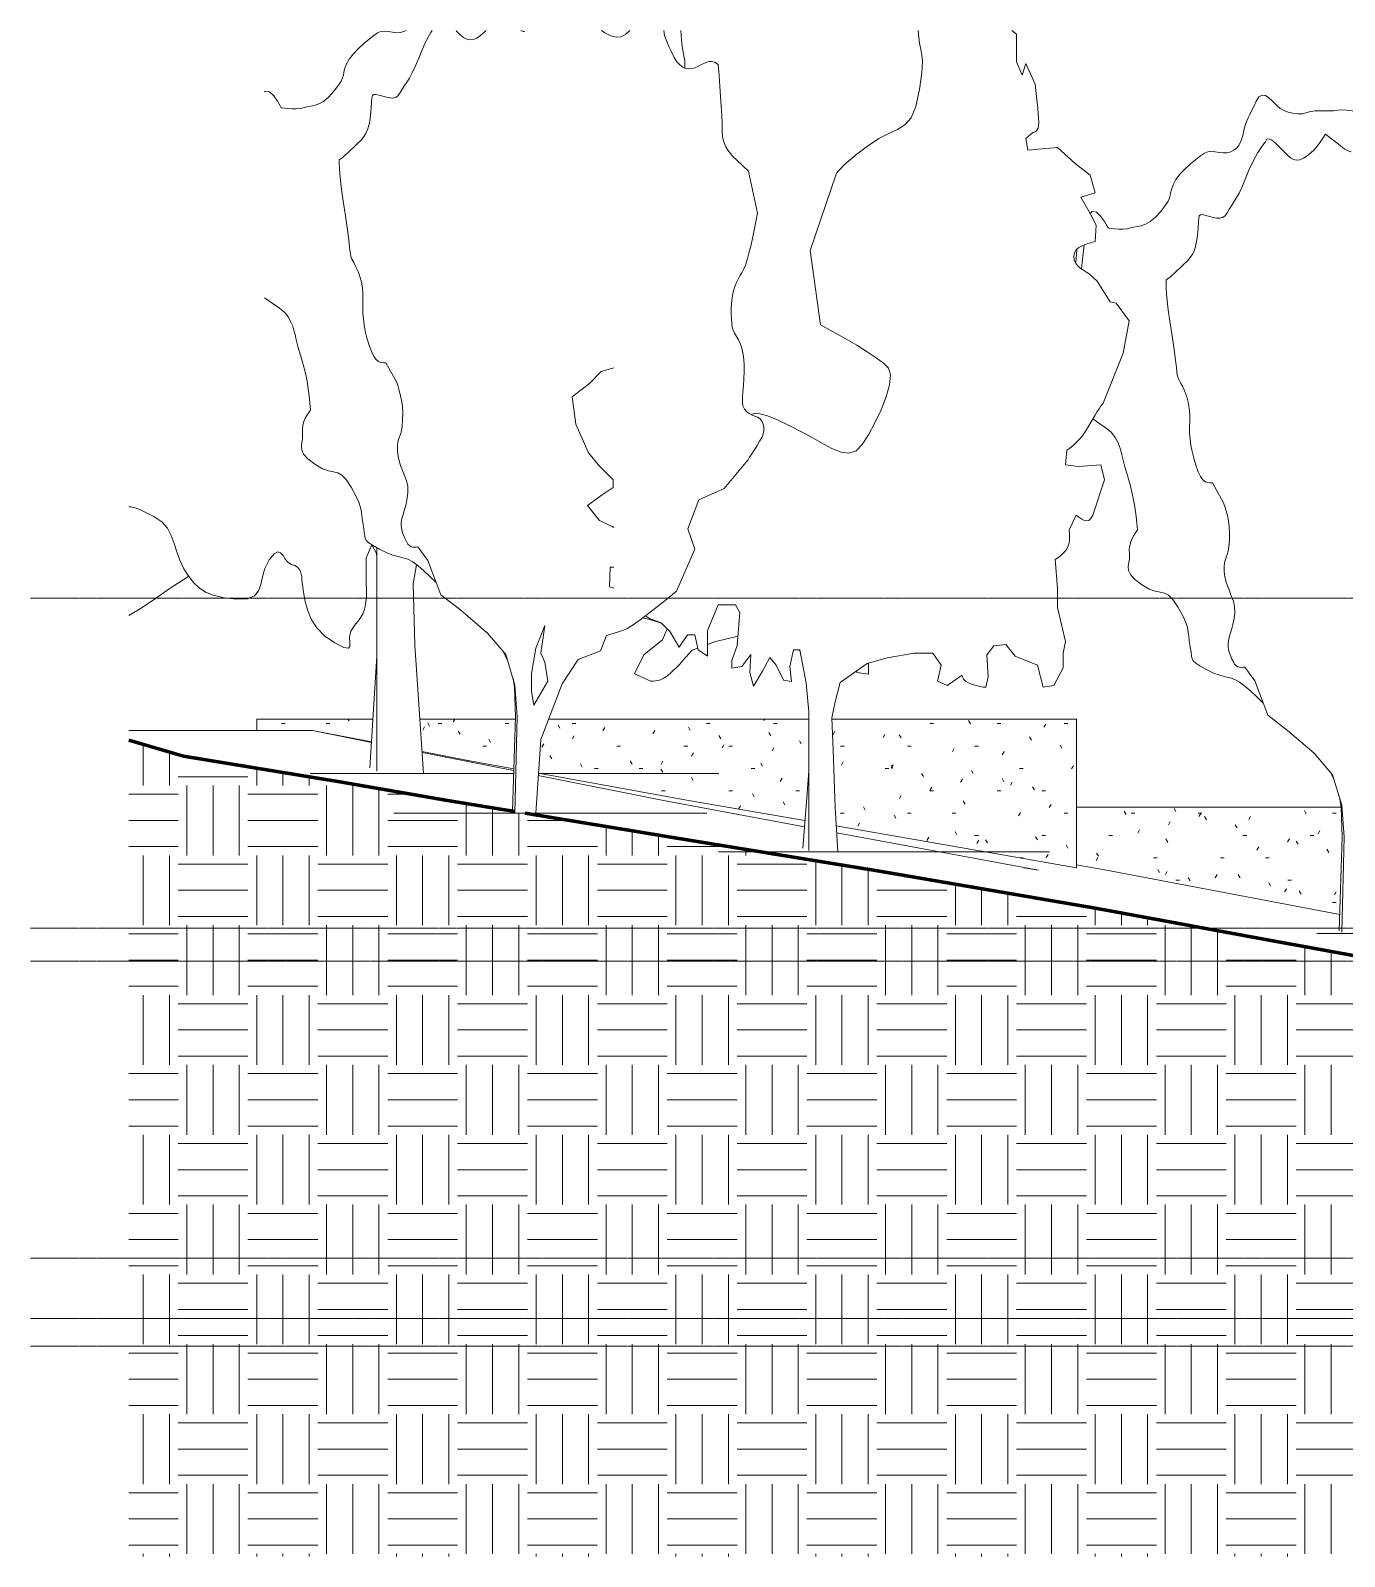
# Model space of a CAD drawing. Header units: millimetres. Extents: x -24070 to 93572, y -3360 to 13033.
# Drawn here: x -24070 to -12129, y -2712 to 11159 of the extents above; entities that cross this region are included whole.
import ezdxf

# ---------------------------------------------------------------- set-up
doc = ezdxf.new("R2010")
doc.units = ezdxf.units.MM
doc.linetypes.add('Dash - Tight', pattern=[4.5, 3, -1.5])
for name, color, linetype, lineweight in [('A-FLOR-LEVL', 51, 'Continuous', 9), ('A-WALL-PATT', 111, 'Continuous', 9), ('C-TOPO', 7, 'Continuous', 9), ('L-PLNT', 71, 'Continuous', 9), ('L-SITE-WALL', 31, 'Continuous', 9)]:
    doc.layers.add(name, color=color, linetype=linetype, lineweight=lineweight)
pattern_1 = [(0, (765.78, 1200), (812.8, 203.2), [33.528, -576.072, 33.528, -576.072, -3251.2]), (0, (765.78, 1200), (812.8, 203.2), [-1219.2, 33.528, -1185.672, 33.528, -576.072, -1422.4]), (0, (765.78, 1200), (812.8, 203.2), [-3048, 33.528, -372.872, 33.528, -982.472]), (120, (1070.58, 1301.6), (-582.3764, 602.3054), [33.528, -576.072, 33.528, -576.072, -3251.2]), (120, (1070.58, 1301.6), (-582.3764, 602.3054), [-1219.2, 33.528, -1185.672, 33.528, -576.072, -1422.4]), (120, (1070.58, 1301.6), (-582.3764, 602.3054), [-3048, 33.528, -372.872, 33.528, -982.472]), (240, (1172.18, 1708), (-230.4236, -805.5054), [33.528, -576.072, 33.528, -576.072, -3251.2]), (240, (1172.18, 1708), (-230.4236, -805.5054), [-1219.2, 33.528, -1185.672, 33.528, -576.072, -1422.4]), (240, (1172.18, 1708), (-230.4236, -805.5054), [-3048, 33.528, -372.872, 33.528, -982.472])]

# ---------------------------------------------------------------- blocks, each defined once
blk = doc.blocks.new('RPC Tree - Deciduous - Scarlet Oak - 42_-946020-West')
at = {"layer": 'L-PLNT'}
for p, q in [((-16001, 11127), (-16002, 11159)), ((-15991, 11044), (-16001, 11127)), ((-15979, 10988), (-15991, 11044)), ((-15969, 10938), (-15979, 10988)), ((-15971, 10777), (-15965, 10875)), ((-15965, 10875), (-15969, 10938)), ((-15990, 10624), (-15971, 10777)), ((-16023, 10469), (-15990, 10624)), ((-16067, 10366), (-16023, 10469)), ((-16191, 10258), (-16123, 10301)), ((-16123, 10301), (-16067, 10366)), ((-16464, 10109), (-16362, 10177)), ((-16362, 10177), (-16271, 10222)), ((-16271, 10222), (-16191, 10258)), ((-16629, 9977), (-16559, 10034)), ((-16559, 10034), (-16464, 10109)), ((-16986, 9158), (-16749, 9852)), ((-16749, 9852), (-16742, 9865)), ((-16742, 9865), (-16730, 9881)), ((-16730, 9881), (-16710, 9903)), ((-16710, 9903), (-16678, 9934)), ((-16678, 9934), (-16629, 9977)), ((-16891, 8485), (-16986, 9158)), ((-16777, 8421), (-16891, 8485)), ((-16665, 8359), (-16777, 8421)), ((-16561, 8298), (-16665, 8359)), ((-16466, 8239), (-16561, 8298)), ((-16384, 8185), (-16466, 8239)), ((-16319, 8134), (-16384, 8185)), ((-16274, 8089), (-16319, 8134)), ((-16256, 8029), (-16274, 8089)), ((-16295, 7830), (-16265, 7939)), ((-16265, 7939), (-16256, 8029)), ((-16340, 7712), (-16295, 7830)), ((-17523, 7669), (-17521, 7670)), ((-17521, 7670), (-17490, 7679)), ((-17490, 7679), (-17443, 7676)), ((-17443, 7676), (-17373, 7656)), ((-17373, 7656), (-17275, 7617)), ((-16396, 7594), (-16340, 7712)), ((-17275, 7617), (-17145, 7554)), ((-17145, 7554), (-17007, 7480)), ((-16455, 7485), (-16396, 7594)), ((-17007, 7480), (-16889, 7413)), ((-16889, 7413), (-16789, 7361)), ((-16789, 7361), (-16704, 7327)), ((-16568, 7339), (-16512, 7395)), ((-16512, 7395), (-16455, 7485)), ((-16704, 7327), (-16632, 7318)), ((-16632, 7318), (-16568, 7339)), ((-23159, 6829), (-23177, 6830)), ((-23119, 6821), (-23159, 6829)), ((-23077, 6804), (-23119, 6821)), ((-23023, 6778), (-23077, 6804)), ((-22950, 6742), (-23023, 6778)), ((-22876, 6694), (-22950, 6742)), ((-22825, 6635), (-22876, 6694)), ((-22790, 6569), (-22825, 6635)), ((-22765, 6497), (-22790, 6569)), ((-22741, 6421), (-22765, 6497)), ((-22714, 6344), (-22741, 6421)), ((-21856, 6401), (-21901, 6346)), ((-21823, 6419), (-21856, 6401)), ((-21797, 6411), (-21823, 6419)), ((-21775, 6386), (-21797, 6411)), ((-21754, 6354), (-21775, 6386)), ((-20967, 6483), (-21018, 6365)), ((-20967, 6483), (-20925, 6405)), ((-20925, 6405), (-20923, 6373)), ((-20923, 4425), (-20923, 6458)), ((-22675, 6266), (-22714, 6344)), ((-22630, 6196), (-22675, 6266)), ((-21940, 6269), (-21962, 6194)), ((-21901, 6346), (-21940, 6269)), ((-21729, 6324), (-21754, 6354)), ((-21698, 6306), (-21729, 6324)), ((-21667, 6295), (-21698, 6306)), ((-21644, 6280), (-21667, 6295)), ((-21627, 6262), (-21644, 6280)), ((-21616, 6241), (-21627, 6262)), ((-21018, 6365), (-21018, 6128)), ((-20593, 6128), (-20561, 6303)), ((-22809, 6085), (-22681, 6167)), ((-22681, 6167), (-22632, 6200)), ((-22584, 6137), (-22630, 6196)), ((-22533, 6089), (-22584, 6137)), ((-21978, 6124), (-21999, 6065)), ((-21962, 6194), (-21978, 6124)), ((-21609, 6217), (-21616, 6241)), ((-21605, 6193), (-21609, 6217)), ((-21603, 6167), (-21605, 6193)), ((-21592, 6074), (-21603, 6167)), ((-21018, 6128), (-21016, 6073)), ((-20577, 5573), (-20593, 6128)), ((-23063, 5909), (-22935, 5996)), ((-22935, 5996), (-22809, 6085)), ((-22473, 6050), (-22533, 6089)), ((-22399, 6022), (-22473, 6050)), ((-22309, 6001), (-22399, 6022)), ((-22199, 5989), (-22309, 6001)), ((-22098, 5993), (-22199, 5989)), ((-22035, 6020), (-22098, 5993)), ((-21999, 6065), (-22035, 6020)), ((-21577, 5982), (-21592, 6074)), ((-21554, 5894), (-21577, 5982)), ((-21016, 6018), (-21021, 5963)), ((-21016, 6073), (-21016, 6018)), ((-23177, 5841), (-23063, 5909)), ((-21519, 5809), (-21554, 5894)), ((-21051, 5856), (-21082, 5803)), ((-21032, 5909), (-21051, 5856)), ((-21021, 5963), (-21032, 5909)), ((-21469, 5729), (-21519, 5809)), ((-21399, 5657), (-21469, 5729)), ((-21160, 5698), (-21170, 5644)), ((-21126, 5751), (-21160, 5698)), ((-21082, 5803), (-21126, 5751)), ((-21305, 5593), (-21399, 5657)), ((-21222, 5552), (-21305, 5593)), ((-21180, 5543), (-21222, 5552)), ((-21167, 5560), (-21180, 5543)), ((-21170, 5644), (-21167, 5596)), ((-21167, 5596), (-21167, 5560)), ((-20498, 4405), (-20577, 5573)), ((-20985, 4456), (-20923, 5471)), ((-21529, 4405), (-21293, 4405)), ((-21293, 4405), (-20651, 4405)), ((-20738, 4405), (-20498, 4405)), ((-20651, 4405), (-20017, 4405)), ((-20017, 4405), (-19679, 4405)), ((-19679, 4405), (-19925, 4405)), ((-19454, 4405), (-19414, 4405)), ((-18978, 4405), (-19454, 4405)), ((-19414, 4405), (-18868, 4405)), ((-18489, 4405), (-18978, 4405)), ((-18868, 4405), (-18402, 4405)), ((-18130, 4405), (-18489, 4405)), ((-18402, 4405), (-18061, 4405)), ((-17905, 4405), (-18130, 4405)), ((-18061, 4405), (-17866, 4405)), ((-17815, 4405), (-17905, 4405)), ((-17866, 4405), (-17815, 4405))]:
    blk.add_line(p, q, dxfattribs=at)
blk = doc.blocks.new('RPC Tree - Deciduous - Honey Locust - 25_-946006-West')
at = {"layer": 'L-PLNT'}
for p, q in [((-20949, 11113), (-20992, 11080)), ((-20916, 11137), (-20949, 11113)), ((-20886, 11151), (-20916, 11137)), ((-20853, 11154), (-20886, 11151)), ((-20818, 11150), (-20853, 11154)), ((-20781, 11144), (-20818, 11150)), ((-20745, 11139), (-20781, 11144)), ((-20709, 11140), (-20745, 11139)), ((-20676, 11149), (-20709, 11140)), ((-20657, 11159), (-20676, 11149)), ((-20482, 11046), (-20455, 11099)), ((-20455, 11099), (-20431, 11142)), ((-20431, 11142), (-20419, 11159)), ((-20203, 11159), (-20198, 11154)), ((-20198, 11154), (-20165, 11121)), ((-20165, 11121), (-20135, 11096)), ((-20015, 11091), (-19980, 11113)), ((-19980, 11113), (-19949, 11140)), ((-19949, 11140), (-19929, 11159)), ((-19614, 11159), (-19593, 11151)), ((-19593, 11151), (-19580, 11149)), ((-18850, 11138), (-18882, 11159)), ((-18797, 11112), (-18850, 11138)), ((-18747, 11099), (-18797, 11112)), ((-18701, 11102), (-18747, 11099)), ((-18659, 11126), (-18701, 11102)), ((-18624, 11159), (-18659, 11126)), ((-18309, 11114), (-18315, 11159)), ((-18287, 11060), (-18309, 11114)), ((-21090, 10996), (-21136, 10948)), ((-21041, 11041), (-21090, 10996)), ((-20992, 11080), (-21041, 11041)), ((-20542, 10907), (-20511, 10983)), ((-20511, 10983), (-20482, 11046)), ((-20135, 11096), (-20106, 11080)), ((-20106, 11080), (-20078, 11073)), ((-20078, 11073), (-20048, 11077)), ((-20048, 11077), (-20015, 11091)), ((-18265, 11008), (-18287, 11060)), ((-18243, 10958), (-18265, 11008)), ((-21201, 10849), (-21216, 10807)), ((-21174, 10899), (-21201, 10849)), ((-21136, 10948), (-21174, 10899)), ((-20601, 10773), (-20573, 10832)), ((-20573, 10832), (-20542, 10907)), ((-18220, 10914), (-18243, 10958)), ((-18196, 10876), (-18220, 10914)), ((-18170, 10846), (-18196, 10876)), ((-18143, 10826), (-18170, 10846)), ((-18116, 10815), (-18143, 10826)), ((-18033, 10821), (-18060, 10814)), ((-18005, 10832), (-18033, 10821)), ((-17978, 10846), (-18005, 10832)), ((-17950, 10860), (-17978, 10846)), ((-17924, 10872), (-17950, 10860)), ((-17902, 10877), (-17924, 10872)), ((-17882, 10878), (-17902, 10877)), ((-17865, 10874), (-17882, 10878)), ((-17849, 10867), (-17865, 10874)), ((-17835, 10859), (-17849, 10867)), ((-17821, 10849), (-17835, 10859)), ((-17813, 10750), (-17821, 10849)), ((-21246, 10700), (-21270, 10661)), ((-21233, 10729), (-21246, 10700)), ((-21226, 10752), (-21233, 10729)), ((-21222, 10777), (-21226, 10752)), ((-21216, 10807), (-21222, 10777)), ((-20671, 10658), (-20650, 10690)), ((-20650, 10690), (-20627, 10727)), ((-20627, 10727), (-20601, 10773)), ((-18088, 10811), (-18116, 10815)), ((-18060, 10814), (-18088, 10811)), ((-17806, 10653), (-17813, 10750)), ((-21937, 10608), (-21942, 10602)), ((-21898, 10602), (-21937, 10608)), ((-21859, 10566), (-21898, 10602)), ((-21824, 10517), (-21859, 10566)), ((-21361, 10552), (-21408, 10515)), ((-21312, 10607), (-21361, 10552)), ((-21270, 10661), (-21312, 10607)), ((-20970, 10509), (-20967, 10545)), ((-20967, 10545), (-20962, 10567)), ((-20962, 10567), (-20951, 10578)), ((-20951, 10578), (-20932, 10579)), ((-20932, 10579), (-20903, 10572)), ((-20903, 10572), (-20868, 10562)), ((-20868, 10562), (-20835, 10552)), ((-20835, 10552), (-20805, 10546)), ((-20805, 10546), (-20776, 10545)), ((-20776, 10545), (-20751, 10551)), ((-20751, 10551), (-20728, 10567)), ((-20728, 10567), (-20709, 10595)), ((-20709, 10595), (-20690, 10628)), ((-20690, 10628), (-20671, 10658)), ((-17799, 10560), (-17806, 10653)), ((-17793, 10471), (-17799, 10560)), ((-21800, 10475), (-21824, 10517)), ((-21791, 10457), (-21800, 10475)), ((-21783, 10456), (-21791, 10457)), ((-21762, 10453), (-21783, 10456)), ((-21731, 10449), (-21762, 10453)), ((-21695, 10447), (-21731, 10449)), ((-21656, 10447), (-21695, 10447)), ((-21620, 10449), (-21656, 10447)), ((-21588, 10457), (-21620, 10449)), ((-21559, 10464), (-21588, 10457)), ((-21526, 10470), (-21559, 10464)), ((-21490, 10478), (-21526, 10470)), ((-21450, 10492), (-21490, 10478)), ((-21408, 10515), (-21450, 10492)), ((-20979, 10388), (-20973, 10457)), ((-20973, 10457), (-20970, 10509)), ((-17788, 10388), (-17793, 10471)), ((-21004, 10264), (-20990, 10318)), ((-20990, 10318), (-20979, 10388)), ((-17785, 10314), (-17788, 10388)), ((-17784, 10249), (-17785, 10314)), ((-21132, 10099), (-21098, 10131)), ((-21098, 10131), (-21069, 10159)), ((-21069, 10159), (-21044, 10189)), ((-21044, 10189), (-21022, 10222)), ((-21022, 10222), (-21004, 10264)), ((-17780, 10194), (-17784, 10249)), ((-17770, 10147), (-17780, 10194)), ((-17754, 10107), (-17770, 10147)), ((-21264, 9984), (-21253, 9992)), ((-21253, 9992), (-21242, 10000)), ((-21242, 10000), (-21228, 10011)), ((-21228, 10011), (-21211, 10025)), ((-21211, 10025), (-21190, 10044)), ((-21190, 10044), (-21164, 10068)), ((-21164, 10068), (-21132, 10099)), ((-17733, 10071), (-17754, 10107)), ((-17709, 10040), (-17733, 10071)), ((-17683, 10011), (-17709, 10040)), ((-17655, 9984), (-17683, 10011)), ((-21264, 9949), (-21264, 9984)), ((-21263, 9909), (-21264, 9949)), ((-21260, 9859), (-21263, 9909)), ((-21254, 9796), (-21260, 9859)), ((-17545, 9880), (-17655, 9984)), ((-17462, 9500), (-17545, 9880)), ((-21244, 9714), (-21254, 9796)), ((-21229, 9609), (-21244, 9714)), ((-21208, 9476), (-21229, 9609)), ((-21189, 9348), (-21208, 9476)), ((-17478, 9421), (-17462, 9500)), ((-21178, 9255), (-21189, 9348)), ((-17509, 9269), (-17493, 9343)), ((-17493, 9343), (-17478, 9421)), ((-21170, 9189), (-21178, 9255)), ((-21165, 9143), (-21170, 9189)), ((-17541, 9134), (-17525, 9198)), ((-17525, 9198), (-17509, 9269)), ((-21159, 9109), (-21165, 9143)), ((-21149, 9081), (-21159, 9109)), ((-21132, 9050), (-21149, 9081)), ((-21112, 9012), (-21132, 9050)), ((-17589, 8987), (-17572, 9027)), ((-17572, 9027), (-17556, 9076)), ((-17556, 9076), (-17541, 9134)), ((-21093, 8970), (-21112, 9012)), ((-21077, 8923), (-21093, 8970)), ((-21063, 8873), (-21077, 8923)), ((-17655, 8870), (-17639, 8900)), ((-17639, 8900), (-17623, 8928)), ((-17623, 8928), (-17605, 8955)), ((-17605, 8955), (-17589, 8987)), ((-21054, 8819), (-21063, 8873)), ((-21049, 8762), (-21054, 8819)), ((-21049, 8704), (-21049, 8762)), ((-17692, 8730), (-17683, 8784)), ((-17683, 8784), (-17670, 8832)), ((-17670, 8832), (-17655, 8870)), ((-21942, 8730), (-21933, 8723)), ((-21933, 8723), (-21866, 8676)), ((-21866, 8676), (-21808, 8636)), ((-21808, 8636), (-21761, 8598)), ((-21050, 8646), (-21049, 8704)), ((-21049, 8591), (-21050, 8646)), ((-17701, 8626), (-17698, 8677)), ((-17701, 8578), (-17701, 8626)), ((-17698, 8677), (-17692, 8730)), ((-21761, 8598), (-21726, 8554)), ((-21726, 8554), (-21703, 8509)), ((-21703, 8509), (-21687, 8471)), ((-21687, 8471), (-21676, 8435)), ((-21045, 8538), (-21049, 8591)), ((-21038, 8483), (-21045, 8538)), ((-21027, 8427), (-21038, 8483)), ((-17699, 8534), (-17701, 8578)), ((-17696, 8495), (-17699, 8534)), ((-17692, 8462), (-17696, 8495)), ((-21676, 8435), (-21666, 8395)), ((-21666, 8395), (-21655, 8347)), ((-21655, 8347), (-21639, 8286)), ((-21012, 8366), (-21027, 8427)), ((-20993, 8300), (-21012, 8366)), ((-17684, 8434), (-17692, 8462)), ((-17671, 8407), (-17684, 8434)), ((-17654, 8379), (-17671, 8407)), ((-17635, 8347), (-17654, 8379)), ((-17617, 8307), (-17635, 8347)), ((-21639, 8286), (-21616, 8208)), ((-21616, 8208), (-21591, 8123)), ((-20972, 8240), (-20993, 8300)), ((-20951, 8197), (-20972, 8240)), ((-20929, 8169), (-20951, 8197)), ((-17602, 8258), (-17617, 8307)), ((-17591, 8196), (-17602, 8258)), ((-17585, 8127), (-17591, 8196)), ((-21591, 8123), (-21572, 8044)), ((-20907, 8151), (-20929, 8169)), ((-20885, 8142), (-20907, 8151)), ((-20863, 8139), (-20885, 8142)), ((-20841, 8139), (-20863, 8139)), ((-20743, 7966), (-20841, 8139)), ((-17587, 7994), (-17584, 8060)), ((-17584, 8060), (-17585, 8127)), ((-21572, 8044), (-21557, 7971)), ((-21557, 7971), (-21545, 7902)), ((-20730, 7926), (-20743, 7966)), ((-20718, 7885), (-20730, 7926)), ((-17595, 7876), (-17590, 7932)), ((-17590, 7932), (-17587, 7994)), ((-21545, 7902), (-21537, 7837)), ((-21537, 7837), (-21530, 7774)), ((-21530, 7774), (-21524, 7712)), ((-20706, 7842), (-20718, 7885)), ((-20697, 7795), (-20706, 7842)), ((-20690, 7743), (-20697, 7795)), ((-17600, 7781), (-17598, 7825)), ((-17595, 7746), (-17600, 7781)), ((-17598, 7825), (-17595, 7876)), ((-21573, 7634), (-21585, 7604)), ((-21558, 7661), (-21573, 7634)), ((-21541, 7687), (-21558, 7661)), ((-21524, 7712), (-21541, 7687)), ((-20687, 7685), (-20690, 7743)), ((-20688, 7620), (-20687, 7685)), ((-17582, 7717), (-17595, 7746)), ((-17563, 7695), (-17582, 7717)), ((-17539, 7678), (-17563, 7695)), ((-17513, 7664), (-17539, 7678)), ((-17487, 7653), (-17513, 7664)), ((-17462, 7643), (-17487, 7653)), ((-17440, 7629), (-17462, 7643)), ((-21594, 7572), (-21598, 7535)), ((-21598, 7535), (-21597, 7493)), ((-21597, 7493), (-21598, 7451)), ((-21585, 7604), (-21594, 7572)), ((-20708, 7489), (-20699, 7519)), ((-20699, 7519), (-20692, 7561)), ((-20692, 7561), (-20688, 7620)), ((-17424, 7608), (-17440, 7629)), ((-17412, 7582), (-17424, 7608)), ((-17407, 7553), (-17412, 7582)), ((-17412, 7489), (-17406, 7521)), ((-17406, 7521), (-17407, 7553)), ((-21604, 7415), (-21608, 7380)), ((-21608, 7380), (-21605, 7345)), ((-21598, 7451), (-21604, 7415)), ((-20736, 7377), (-20732, 7415)), ((-20736, 7334), (-20736, 7377)), ((-20732, 7415), (-20725, 7443)), ((-20725, 7443), (-20717, 7466)), ((-20717, 7466), (-20708, 7489)), ((-17491, 7347), (-17467, 7387)), ((-17467, 7387), (-17444, 7425)), ((-17444, 7425), (-17425, 7458)), ((-17425, 7458), (-17412, 7489)), ((-21605, 7345), (-21588, 7308)), ((-21588, 7308), (-21550, 7266)), ((-21550, 7266), (-21487, 7216)), ((-21487, 7216), (-21417, 7175)), ((-20730, 7291), (-20736, 7334)), ((-20720, 7248), (-20730, 7291)), ((-20706, 7204), (-20720, 7248)), ((-17766, 6997), (-17554, 7251)), ((-17554, 7251), (-17549, 7258)), ((-17549, 7258), (-17535, 7280)), ((-17535, 7280), (-17515, 7310)), ((-17515, 7310), (-17491, 7347)), ((-21417, 7175), (-21361, 7156)), ((-21361, 7156), (-21317, 7146)), ((-21317, 7146), (-21278, 7137)), ((-21278, 7137), (-21241, 7118)), ((-21241, 7118), (-21202, 7079)), ((-21202, 7079), (-21155, 7008)), ((-20689, 7160), (-20706, 7204)), ((-20671, 7114), (-20689, 7160)), ((-20653, 7066), (-20671, 7114)), ((-21155, 7008), (-21113, 6930)), ((-20641, 7015), (-20653, 7066)), ((-20646, 6907), (-20640, 6961)), ((-20640, 6961), (-20641, 7015)), ((-17996, 6893), (-17766, 6997)), ((-21113, 6930), (-21086, 6871)), ((-21086, 6871), (-21070, 6824)), ((-21070, 6824), (-21062, 6784)), ((-20684, 6759), (-20670, 6804)), ((-20670, 6804), (-20657, 6854)), ((-20657, 6854), (-20646, 6907)), ((-18097, 6628), (-17996, 6893)), ((-21062, 6784), (-21058, 6746)), ((-21058, 6746), (-21053, 6703)), ((-21053, 6703), (-21045, 6651)), ((-20701, 6686), (-20695, 6720)), ((-20701, 6654), (-20701, 6686)), ((-20695, 6720), (-20684, 6759)), ((-21045, 6651), (-21037, 6601)), ((-21037, 6601), (-21032, 6565)), ((-21032, 6565), (-21027, 6540)), ((-21027, 6540), (-21016, 6520)), ((-21016, 6520), (-20994, 6501)), ((-20696, 6623), (-20701, 6654)), ((-20688, 6593), (-20696, 6623)), ((-20677, 6565), (-20688, 6593)), ((-20665, 6538), (-20677, 6565)), ((-20653, 6513), (-20665, 6538)), ((-18033, 6443), (-18097, 6628)), ((-20994, 6501), (-20956, 6477)), ((-20956, 6477), (-20897, 6443)), ((-20897, 6443), (-20832, 6411)), ((-20832, 6411), (-20776, 6391)), ((-20776, 6391), (-20728, 6378)), ((-20641, 6491), (-20653, 6513)), ((-20627, 6477), (-20641, 6491)), ((-20613, 6468), (-20627, 6477)), ((-20597, 6464), (-20613, 6468)), ((-20582, 6463), (-20597, 6464)), ((-20565, 6464), (-20582, 6463)), ((-20549, 6466), (-20565, 6464)), ((-20459, 6340), (-20549, 6466)), ((-18199, 6063), (-18033, 6443)), ((-20728, 6378), (-20683, 6367)), ((-20683, 6367), (-20640, 6352)), ((-20640, 6352), (-20596, 6330)), ((-20596, 6330), (-20547, 6293)), ((-20547, 6293), (-20495, 6247)), ((-20495, 6247), (-20440, 6195)), ((-20341, 6028), (-20459, 6340)), ((-20440, 6195), (-20384, 6142)), ((-20160, 5890), (-20341, 6028)), ((-18373, 5923), (-18287, 5991)), ((-18287, 5991), (-18199, 6063)), ((-19917, 5682), (-20160, 5890)), ((-18529, 5803), (-18455, 5859)), ((-18455, 5859), (-18373, 5923)), ((-19479, 5544), (-19396, 5751)), ((-19396, 5751), (-19433, 5498)), ((-18834, 5659), (-18687, 5705)), ((-18687, 5705), (-18647, 5723)), ((-18647, 5723), (-18594, 5757)), ((-18594, 5757), (-18529, 5803)), ((-19751, 5486), (-19917, 5682)), ((-18889, 5521), (-18834, 5659)), ((-19768, 5506), (-19737, 5438)), ((-19668, 5209), (-19751, 5486)), ((-19516, 5313), (-19479, 5544)), ((-19433, 5498), (-19396, 5417)), ((-19396, 5417), (-19368, 5244)), ((-19239, 5221), (-19092, 5440)), ((-19092, 5440), (-18889, 5521)), ((-19516, 5152), (-19516, 5313)), ((-19685, 5269), (-19672, 5186)), ((-19672, 5186), (-19663, 4921)), ((-19647, 4921), (-19668, 5209)), ((-19497, 5025), (-19516, 5152)), ((-19497, 5025), (-19368, 5244)), ((-19433, 4713), (-19239, 5221)), ((-19690, 4067), (-19663, 4921)), ((-19668, 4044), (-19647, 4921)), ((-19479, 4044), (-19433, 4713)), ((-20578, 4044), (-20767, 4044)), ((-20578, 4044), (-20249, 4044)), ((-20249, 4044), (-19895, 4044)), ((-19895, 4044), (-19531, 4044)), ((-19580, 4044), (-19668, 4044)), ((-19580, 4044), (-19479, 4044)), ((-19531, 4044), (-19171, 4044)), ((-18582, 4044), (-19211, 4044)), ((-19171, 4044), (-18829, 4044)), ((-18829, 4044), (-18519, 4044)), ((-18305, 4044), (-18582, 4044)), ((-18519, 4044), (-18256, 4044)), ((-18101, 4044), (-18305, 4044)), ((-18256, 4044), (-18062, 4044)), ((-17973, 4044), (-18101, 4044)), ((-18062, 4044), (-17952, 4044)), ((-17923, 4044), (-17973, 4044)), ((-17952, 4044), (-17923, 4044))]:
    blk.add_line(p, q, dxfattribs=at)
blk = doc.blocks.new('RPC Tree - Deciduous - Red Maple - 30_-946018-West')
at = {"layer": 'L-PLNT'}
for p, q in [((-18150, 11031), (-18159, 11159)), ((-15111, 11127), (-15153, 11159)), ((-15111, 10873), (-15111, 11127)), ((-18125, 10880), (-18150, 11031)), ((-18122, 10817), (-18125, 10880)), ((-15058, 10752), (-15111, 10873)), ((-15026, 10859), (-15058, 10752)), ((-14940, 10672), (-15026, 10859)), ((-14934, 10615), (-14940, 10672)), ((-14927, 10559), (-14934, 10615)), ((-14921, 10504), (-14927, 10559)), ((-14916, 10453), (-14921, 10504)), ((-14912, 10405), (-14916, 10453)), ((-14909, 10362), (-14912, 10405)), ((-14921, 10256), (-14914, 10272)), ((-14914, 10272), (-14910, 10294)), ((-14910, 10294), (-14908, 10325)), ((-14908, 10325), (-14909, 10362)), ((-15026, 10177), (-14962, 10231)), ((-15005, 10071), (-15026, 10177)), ((-14962, 10231), (-14950, 10234)), ((-14950, 10234), (-14940, 10238)), ((-14940, 10238), (-14930, 10245)), ((-14930, 10245), (-14921, 10256)), ((-14876, 10084), (-15005, 10071)), ((-14738, 10097), (-14876, 10084)), ((-14577, 9950), (-14738, 10097)), ((-14439, 9843), (-14577, 9950)), ((-14396, 9683), (-14439, 9843)), ((-14524, 9643), (-14396, 9683)), ((-14439, 9496), (-14524, 9643)), ((-14385, 9389), (-14439, 9496)), ((-14396, 9242), (-14385, 9389)), ((-14582, 9139), (-14567, 9165)), ((-14567, 9165), (-14543, 9186)), ((-14562, 9164), (-14565, 9126)), ((-14562, 9169), (-14562, 9164)), ((-14543, 9186), (-14512, 9203)), ((-14512, 9203), (-14476, 9217)), ((-14476, 9217), (-14437, 9230)), ((-14437, 9230), (-14396, 9242)), ((-14588, 9108), (-14582, 9139)), ((-14584, 9076), (-14588, 9108)), ((-14573, 9048), (-14584, 9076)), ((-14555, 9024), (-14573, 9048)), ((-14571, 9054), (-14572, 9047)), ((-14568, 9089), (-14571, 9054)), ((-14565, 9126), (-14568, 9089)), ((-14533, 9002), (-14555, 9024)), ((-14507, 8983), (-14533, 9002)), ((-14479, 8965), (-14507, 8983)), ((-14449, 8948), (-14479, 8965)), ((-14375, 8881), (-14449, 8948)), ((-14257, 8694), (-14375, 8881)), ((-14204, 8680), (-14257, 8694)), ((-14086, 8520), (-14204, 8680)), ((-14140, 8226), (-14086, 8520)), ((-14321, 7771), (-14140, 8226)), ((-18990, 7951), (-18883, 8060)), ((-18883, 8060), (-18769, 8093)), ((-19081, 7882), (-18990, 7951)), ((-19147, 7828), (-19081, 7882)), ((-19114, 7581), (-19147, 7828)), ((-14333, 7756), (-14321, 7771)), ((-14420, 7622), (-14396, 7663)), ((-14396, 7663), (-14376, 7695)), ((-14376, 7695), (-14359, 7720)), ((-14359, 7720), (-14345, 7740)), ((-14345, 7740), (-14333, 7756)), ((-18998, 7321), (-19114, 7581)), ((-14511, 7475), (-14481, 7518)), ((-14481, 7518), (-14449, 7571)), ((-14449, 7571), (-14420, 7622)), ((-14652, 7343), (-14625, 7364)), ((-14625, 7364), (-14597, 7385)), ((-14597, 7385), (-14569, 7410)), ((-14569, 7410), (-14540, 7440)), ((-14540, 7440), (-14511, 7475)), ((-18899, 7198), (-18998, 7321)), ((-14663, 7210), (-14652, 7343)), ((-18776, 7075), (-18899, 7198)), ((-18776, 7006), (-18776, 7075)), ((-14545, 7196), (-14663, 7210)), ((-14343, 7210), (-14545, 7196)), ((-14417, 6755), (-14311, 7076)), ((-14311, 7076), (-14343, 7210)), ((-19007, 6842), (-18875, 6938)), ((-18875, 6938), (-18776, 7006)), ((-18899, 6705), (-19007, 6842)), ((-18784, 6650), (-18899, 6705)), ((-14631, 6621), (-14567, 6755)), ((-14567, 6755), (-14542, 6735)), ((-14542, 6735), (-14517, 6718)), ((-14517, 6718), (-14493, 6706)), ((-14493, 6706), (-14471, 6701)), ((-14471, 6701), (-14451, 6706)), ((-14451, 6706), (-14433, 6723)), ((-14433, 6723), (-14417, 6755)), ((-18769, 6640), (-18784, 6650)), ((-14635, 6489), (-14629, 6520)), ((-14629, 6587), (-14631, 6621)), ((-14628, 6553), (-14629, 6587)), ((-14629, 6520), (-14628, 6553)), ((-14726, 6373), (-14708, 6388)), ((-14708, 6388), (-14684, 6407)), ((-14684, 6407), (-14661, 6432)), ((-14661, 6432), (-14645, 6459)), ((-14645, 6459), (-14635, 6489)), ((-18809, 6103), (-18801, 6281)), ((-18801, 6281), (-18769, 6281)), ((-14738, 6087), (-14759, 6354)), ((-14759, 6354), (-14756, 6354)), ((-14756, 6354), (-14753, 6355)), ((-14753, 6355), (-14747, 6358)), ((-14747, 6358), (-14739, 6364)), ((-14739, 6364), (-14726, 6373)), ((-18769, 6089), (-18809, 6103)), ((-14738, 5913), (-14738, 6087)), ((-18446, 5815), (-18482, 5839)), ((-17820, 5938), (-17919, 5706)), ((-17664, 5938), (-17820, 5938)), ((-17623, 5870), (-17664, 5938)), ((-17647, 5569), (-17623, 5870)), ((-14663, 5605), (-14738, 5913)), ((-18504, 5821), (-18442, 5806)), ((-18339, 5774), (-18446, 5815)), ((-18442, 5806), (-18338, 5773)), ((-18257, 5692), (-18339, 5774)), ((-18285, 5720), (-18325, 5619)), ((-18174, 5555), (-18257, 5692)), ((-17919, 5706), (-17919, 5610)), ((-18325, 5619), (-18496, 5485)), ((-18100, 5665), (-18174, 5555)), ((-18034, 5665), (-18100, 5665)), ((-18001, 5528), (-18034, 5665)), ((-17919, 5610), (-17919, 5473)), ((-17919, 5577), (-17845, 5605)), ((-17845, 5605), (-17674, 5645)), ((-17697, 5432), (-17647, 5569)), ((-17674, 5645), (-17640, 5656)), ((-15378, 5485), (-15314, 5565)), ((-15314, 5565), (-15207, 5579)), ((-15207, 5579), (-15122, 5472)), ((-14684, 5498), (-14663, 5605)), ((-18496, 5485), (-18581, 5311)), ((-18170, 5400), (-18141, 5431)), ((-18141, 5431), (-18113, 5462)), ((-18113, 5462), (-18086, 5494)), ((-18086, 5494), (-18058, 5525)), ((-18058, 5525), (-18006, 5545)), ((-17919, 5473), (-18001, 5528)), ((-17697, 5364), (-17697, 5432)), ((-17524, 5487), (-17606, 5377)), ((-17532, 5322), (-17524, 5487)), ((-17351, 5459), (-17417, 5336)), ((-17293, 5391), (-17351, 5459)), ((-17136, 5528), (-17169, 5377)), ((-17079, 5528), (-17136, 5528)), ((-17083, 5528), (-17077, 5518)), ((-17021, 5227), (-17079, 5528)), ((-16467, 5405), (-16286, 5458)), ((-16286, 5458), (-16040, 5498)), ((-16040, 5498), (-15869, 5498)), ((-15869, 5498), (-15795, 5391)), ((-15368, 5284), (-15378, 5485)), ((-15122, 5472), (-14919, 5391)), ((-14684, 5365), (-14684, 5498)), ((-18581, 5311), (-18432, 5244)), ((-18319, 5269), (-18291, 5286)), ((-18291, 5286), (-18261, 5311)), ((-18261, 5311), (-18230, 5340)), ((-18230, 5340), (-18199, 5370)), ((-18199, 5370), (-18170, 5400)), ((-17606, 5377), (-17697, 5364)), ((-17499, 5199), (-17532, 5322)), ((-17417, 5336), (-17499, 5199)), ((-17227, 5254), (-17293, 5391)), ((-17169, 5377), (-17153, 5240)), ((-16713, 5231), (-16638, 5284)), ((-16638, 5284), (-16467, 5405)), ((-16560, 5322), (-16564, 5337)), ((-16453, 5309), (-16560, 5322)), ((-16453, 5409), (-16453, 5309)), ((-15795, 5391), (-15827, 5244)), ((-15741, 5204), (-15602, 5298)), ((-15602, 5298), (-15600, 5286)), ((-15600, 5286), (-15596, 5275)), ((-15596, 5275), (-15590, 5263)), ((-15389, 5191), (-15368, 5284)), ((-14919, 5391), (-14866, 5191)), ((-14770, 5204), (-14684, 5365)), ((-18432, 5244), (-18411, 5245)), ((-18411, 5245), (-18390, 5246)), ((-18390, 5246), (-18368, 5250)), ((-18368, 5250), (-18344, 5257)), ((-18344, 5257), (-18319, 5269)), ((-17153, 5240), (-17227, 5254)), ((-16996, 4967), (-17021, 5227)), ((-16756, 5057), (-16713, 5231)), ((-15827, 5244), (-15741, 5204)), ((-15590, 5263), (-15580, 5252)), ((-15580, 5252), (-15566, 5241)), ((-15566, 5241), (-15545, 5229)), ((-15545, 5229), (-15517, 5218)), ((-15517, 5218), (-15488, 5208)), ((-15488, 5208), (-15464, 5201)), ((-15464, 5201), (-15444, 5196)), ((-15444, 5196), (-15427, 5193)), ((-15427, 5193), (-15413, 5191)), ((-15413, 5191), (-15400, 5191)), ((-15400, 5191), (-15389, 5191)), ((-14866, 5191), (-14770, 5204)), ((-16788, 4910), (-16756, 5057)), ((-16996, 4734), (-16996, 4967)), ((-16777, 4616), (-16788, 4910)), ((-16996, 4378), (-16996, 4734)), ((-16756, 4095), (-16777, 4616)), ((-16996, 4425), (-17022, 4108)), ((-16996, 3705), (-16996, 4378)), ((-17052, 3725), (-17022, 4108)), ((-16734, 3694), (-16756, 4095)), ((-17818, 3694), (-17734, 3694)), ((-17734, 3694), (-17290, 3694)), ((-17290, 3694), (-16832, 3694)), ((-16894, 3694), (-16734, 3694)), ((-16832, 3694), (-16380, 3694)), ((-15639, 3694), (-16572, 3694)), ((-16380, 3694), (-15950, 3694)), ((-15950, 3694), (-15561, 3694)), ((-15291, 3694), (-15639, 3694)), ((-15561, 3694), (-15229, 3694)), ((-15035, 3694), (-15291, 3694)), ((-15229, 3694), (-14985, 3694)), ((-14874, 3694), (-15035, 3694)), ((-14985, 3694), (-14847, 3694)), ((-14810, 3694), (-14874, 3694)), ((-14847, 3694), (-14810, 3694))]:
    blk.add_line(p, q, dxfattribs=at)
blk = doc.blocks.new('RPC Tree - Deciduous - Honey Locust - 25_-V24-West')
at = {"layer": 'L-PLNT'}
for p, q in [((-12907, 10557), (-12932, 10517)), ((-12878, 10571), (-12907, 10557)), ((-12847, 10567), (-12878, 10571)), ((-12817, 10548), (-12847, 10567)), ((-12788, 10522), (-12817, 10548)), ((-12973, 10429), (-12990, 10396)), ((-12954, 10468), (-12973, 10429)), ((-12932, 10517), (-12954, 10468)), ((-12761, 10495), (-12788, 10522)), ((-12739, 10471), (-12761, 10495)), ((-12714, 10451), (-12739, 10471)), ((-12680, 10433), (-12714, 10451)), ((-12640, 10418), (-12680, 10433)), ((-12597, 10407), (-12640, 10418)), ((-12553, 10401), (-12597, 10407)), ((-12472, 10413), (-12510, 10403)), ((-12435, 10424), (-12472, 10413)), ((-12397, 10429), (-12435, 10424)), ((-12356, 10430), (-12397, 10429)), ((-12315, 10428), (-12356, 10430)), ((-12273, 10428), (-12315, 10428)), ((-12230, 10430), (-12273, 10428)), ((-12186, 10436), (-12230, 10430)), ((-12132, 10438), (-12186, 10436)), ((-12060, 10428), (-12132, 10438)), ((-11980, 10409), (-12060, 10428)), ((-11898, 10385), (-11980, 10409)), ((-13031, 10296), (-13043, 10252)), ((-13018, 10333), (-13031, 10296)), ((-13005, 10365), (-13018, 10333)), ((-12990, 10396), (-13005, 10365)), ((-12510, 10403), (-12553, 10401)), ((-11823, 10362), (-11898, 10385)), ((-11763, 10343), (-11823, 10362)), ((-11726, 10332), (-11763, 10343)), ((-11700, 10324), (-11726, 10332)), ((-11672, 10308), (-11700, 10324)), ((-11642, 10288), (-11672, 10308)), ((-11609, 10262), (-11642, 10288)), ((-13078, 10137), (-13093, 10111)), ((-13066, 10168), (-13078, 10137)), ((-13054, 10206), (-13066, 10168)), ((-13043, 10252), (-13054, 10206)), ((-12870, 10118), (-12848, 10148)), ((-12848, 10148), (-12842, 10160)), ((-12842, 10160), (-12834, 10170)), ((-12834, 10170), (-12824, 10175)), ((-12824, 10175), (-12809, 10173)), ((-12809, 10173), (-12788, 10161)), ((-12788, 10161), (-12760, 10139)), ((-12760, 10139), (-12723, 10102)), ((-12377, 10109), (-12351, 10144)), ((-12351, 10144), (-12325, 10180)), ((-12325, 10180), (-12300, 10217)), ((-12300, 10217), (-12168, 10113)), ((-11575, 10234), (-11609, 10262)), ((-11540, 10203), (-11575, 10234)), ((-11505, 10171), (-11540, 10203)), ((-11447, 10125), (-11505, 10171)), ((-13436, 10020), (-13479, 9987)), ((-13402, 10044), (-13436, 10020)), ((-13372, 10057), (-13402, 10044)), ((-13339, 10061), (-13372, 10057)), ((-13304, 10057), (-13339, 10061)), ((-13267, 10051), (-13304, 10057)), ((-13231, 10046), (-13267, 10051)), ((-13196, 10047), (-13231, 10046)), ((-13162, 10056), (-13196, 10047)), ((-13134, 10071), (-13162, 10056)), ((-13111, 10089), (-13134, 10071)), ((-13093, 10111), (-13111, 10089)), ((-12968, 9953), (-12942, 10006)), ((-12942, 10006), (-12917, 10049)), ((-12917, 10049), (-12893, 10086)), ((-12893, 10086), (-12870, 10118)), ((-12723, 10102), (-12684, 10061)), ((-12684, 10061), (-12651, 10028)), ((-12651, 10028), (-12621, 10003)), ((-12621, 10003), (-12593, 9987)), ((-12534, 9984), (-12501, 9998)), ((-12501, 9998), (-12467, 10020)), ((-12467, 10020), (-12435, 10046)), ((-12435, 10046), (-12405, 10076)), ((-12405, 10076), (-12377, 10109)), ((-12168, 10113), (-12147, 10096)), ((-12147, 10096), (-12125, 10080)), ((-12125, 10080), (-12103, 10067)), ((-12103, 10067), (-12079, 10058)), ((-12079, 10058), (-12067, 10056)), ((-11391, 10081), (-11447, 10125)), ((-11377, 10072), (-11391, 10081)), ((-13622, 9855), (-13661, 9806)), ((-13576, 9903), (-13622, 9855)), ((-13527, 9948), (-13576, 9903)), ((-13479, 9987), (-13527, 9948)), ((-13028, 9813), (-12997, 9890)), ((-12997, 9890), (-12968, 9953)), ((-12593, 9987), (-12564, 9980)), ((-12564, 9980), (-12534, 9984)), ((-13702, 9714), (-13709, 9684)), ((-13687, 9756), (-13702, 9714)), ((-13661, 9806), (-13687, 9756)), ((-13087, 9680), (-13059, 9739)), ((-13059, 9739), (-13028, 9813)), ((-13732, 9607), (-13757, 9568)), ((-13719, 9636), (-13732, 9607)), ((-13713, 9659), (-13719, 9636)), ((-13709, 9684), (-13713, 9659)), ((-13157, 9565), (-13136, 9597)), ((-13136, 9597), (-13113, 9634)), ((-13113, 9634), (-13087, 9680)), ((-14423, 9515), (-14439, 9496)), ((-14384, 9509), (-14423, 9515)), ((-14345, 9473), (-14384, 9509)), ((-14311, 9424), (-14345, 9473)), ((-13848, 9459), (-13894, 9422)), ((-13798, 9514), (-13848, 9459)), ((-13757, 9568), (-13798, 9514)), ((-13456, 9416), (-13453, 9452)), ((-13453, 9452), (-13448, 9474)), ((-13448, 9474), (-13437, 9485)), ((-13437, 9485), (-13419, 9486)), ((-13419, 9486), (-13389, 9479)), ((-13389, 9479), (-13354, 9469)), ((-13354, 9469), (-13322, 9459)), ((-13322, 9459), (-13291, 9453)), ((-13291, 9453), (-13263, 9452)), ((-13263, 9452), (-13237, 9458)), ((-13237, 9458), (-13214, 9474)), ((-13214, 9474), (-13195, 9502)), ((-13195, 9502), (-13177, 9534)), ((-13177, 9534), (-13157, 9565)), ((-14286, 9382), (-14311, 9424)), ((-14277, 9364), (-14286, 9382)), ((-14269, 9362), (-14277, 9364)), ((-14248, 9360), (-14269, 9362)), ((-14218, 9356), (-14248, 9360)), ((-14181, 9354), (-14218, 9356)), ((-14143, 9354), (-14181, 9354)), ((-14106, 9356), (-14143, 9354)), ((-14074, 9364), (-14106, 9356)), ((-14045, 9371), (-14074, 9364)), ((-14012, 9377), (-14045, 9371)), ((-13976, 9385), (-14012, 9377)), ((-13937, 9399), (-13976, 9385)), ((-13894, 9422), (-13937, 9399)), ((-13476, 9225), (-13466, 9294)), ((-13466, 9294), (-13459, 9364)), ((-13459, 9364), (-13456, 9416)), ((-14496, 9208), (-14505, 9132)), ((-13508, 9129), (-13490, 9171)), ((-13490, 9171), (-13476, 9225)), ((-14513, 9054), (-14519, 8993)), ((-14505, 9132), (-14513, 9054)), ((-13618, 9006), (-13585, 9038)), ((-13585, 9038), (-13555, 9066)), ((-13555, 9066), (-13530, 9095)), ((-13530, 9095), (-13508, 9129)), ((-14519, 8993), (-14519, 8992)), ((-13750, 8891), (-13740, 8898)), ((-13750, 8855), (-13750, 8891)), ((-13740, 8898), (-13728, 8907)), ((-13728, 8907), (-13714, 8918)), ((-13714, 8918), (-13698, 8932)), ((-13698, 8932), (-13677, 8951)), ((-13677, 8951), (-13651, 8975)), ((-13651, 8975), (-13618, 9006)), ((-13749, 8815), (-13750, 8855)), ((-13746, 8766), (-13749, 8815)), ((-13740, 8703), (-13746, 8766)), ((-13730, 8621), (-13740, 8703)), ((-13715, 8516), (-13730, 8621)), ((-13695, 8383), (-13715, 8516)), ((-13676, 8255), (-13695, 8383)), ((-13664, 8162), (-13676, 8255)), ((-13657, 8096), (-13664, 8162)), ((-13651, 8050), (-13657, 8096)), ((-13645, 8016), (-13651, 8050)), ((-13635, 7988), (-13645, 8016)), ((-13618, 7957), (-13635, 7988)), ((-13598, 7919), (-13618, 7957)), ((-13579, 7877), (-13598, 7919)), ((-13563, 7830), (-13579, 7877)), ((-13550, 7780), (-13563, 7830)), ((-13540, 7726), (-13550, 7780)), ((-13535, 7669), (-13540, 7726)), ((-13535, 7611), (-13535, 7669)), ((-14417, 7628), (-14353, 7583)), ((-14353, 7583), (-14294, 7543)), ((-14294, 7543), (-14247, 7505)), ((-14247, 7505), (-14212, 7461)), ((-13537, 7553), (-13535, 7611)), ((-13536, 7498), (-13537, 7553)), ((-13531, 7445), (-13536, 7498)), ((-14212, 7461), (-14189, 7416)), ((-14189, 7416), (-14174, 7378)), ((-14174, 7378), (-14162, 7342)), ((-13524, 7390), (-13531, 7445)), ((-13513, 7333), (-13524, 7390)), ((-14162, 7342), (-14152, 7302)), ((-14152, 7302), (-14141, 7254)), ((-14141, 7254), (-14125, 7193)), ((-13498, 7273), (-13513, 7333)), ((-13480, 7207), (-13498, 7273)), ((-14125, 7193), (-14102, 7115)), ((-14102, 7115), (-14077, 7029)), ((-13458, 7147), (-13480, 7207)), ((-13437, 7104), (-13458, 7147)), ((-13415, 7076), (-13437, 7104)), ((-13393, 7058), (-13415, 7076)), ((-14077, 7029), (-14058, 6951)), ((-14058, 6951), (-14043, 6878)), ((-13371, 7049), (-13393, 7058)), ((-13349, 7046), (-13371, 7049)), ((-13327, 7046), (-13349, 7046)), ((-13230, 6873), (-13327, 7046)), ((-14043, 6878), (-14032, 6809)), ((-14032, 6809), (-14023, 6744)), ((-13216, 6833), (-13230, 6873)), ((-13204, 6792), (-13216, 6833)), ((-14023, 6744), (-14016, 6681)), ((-14016, 6681), (-14010, 6619)), ((-13192, 6749), (-13204, 6792)), ((-13183, 6701), (-13192, 6749)), ((-13177, 6650), (-13183, 6701)), ((-14059, 6541), (-14071, 6511)), ((-14044, 6568), (-14059, 6541)), ((-14027, 6594), (-14044, 6568)), ((-14010, 6619), (-14027, 6594)), ((-13179, 6468), (-13174, 6527)), ((-13173, 6592), (-13177, 6650)), ((-13174, 6527), (-13173, 6592)), ((-14080, 6478), (-14085, 6442)), ((-14085, 6442), (-14084, 6400)), ((-14084, 6400), (-14084, 6358)), ((-14071, 6511), (-14080, 6478)), ((-13203, 6372), (-13194, 6396)), ((-13194, 6396), (-13186, 6426)), ((-13186, 6426), (-13179, 6468)), ((-14090, 6322), (-14094, 6287)), ((-14094, 6287), (-14091, 6252)), ((-14091, 6252), (-14074, 6215)), ((-14084, 6358), (-14090, 6322)), ((-13223, 6284), (-13218, 6322)), ((-13222, 6241), (-13223, 6284)), ((-13218, 6322), (-13211, 6350)), ((-13211, 6350), (-13203, 6372)), ((-14074, 6215), (-14037, 6173)), ((-14037, 6173), (-13973, 6123)), ((-13973, 6123), (-13903, 6082)), ((-13217, 6197), (-13222, 6241)), ((-13206, 6155), (-13217, 6197)), ((-13192, 6111), (-13206, 6155)), ((-13175, 6067), (-13192, 6111)), ((-13903, 6082), (-13848, 6063)), ((-13848, 6063), (-13803, 6053)), ((-13803, 6053), (-13764, 6044)), ((-13764, 6044), (-13727, 6025)), ((-13727, 6025), (-13688, 5986)), ((-13688, 5986), (-13641, 5915)), ((-13158, 6021), (-13175, 6067)), ((-13139, 5973), (-13158, 6021)), ((-13128, 5922), (-13139, 5973)), ((-13641, 5915), (-13599, 5837)), ((-13599, 5837), (-13572, 5778)), ((-13132, 5814), (-13126, 5868)), ((-13126, 5868), (-13128, 5922)), ((-13572, 5778), (-13556, 5731)), ((-13556, 5731), (-13548, 5691)), ((-13548, 5691), (-13544, 5653)), ((-13170, 5666), (-13156, 5711)), ((-13156, 5711), (-13143, 5761)), ((-13143, 5761), (-13132, 5814)), ((-13544, 5653), (-13539, 5610)), ((-13539, 5610), (-13531, 5558)), ((-13531, 5558), (-13523, 5508)), ((-13187, 5593), (-13181, 5627)), ((-13187, 5561), (-13187, 5593)), ((-13182, 5530), (-13187, 5561)), ((-13181, 5627), (-13170, 5666)), ((-13523, 5508), (-13519, 5472)), ((-13519, 5472), (-13513, 5447)), ((-13513, 5447), (-13502, 5427)), ((-13502, 5427), (-13480, 5408)), ((-13174, 5500), (-13182, 5530)), ((-13163, 5472), (-13174, 5500)), ((-13152, 5445), (-13163, 5472)), ((-13139, 5419), (-13152, 5445)), ((-13127, 5398), (-13139, 5419)), ((-13480, 5408), (-13442, 5384)), ((-13442, 5384), (-13384, 5350)), ((-13384, 5350), (-13318, 5318)), ((-13318, 5318), (-13263, 5298)), ((-13263, 5298), (-13214, 5285)), ((-13214, 5285), (-13169, 5274)), ((-13169, 5274), (-13126, 5259)), ((-13113, 5384), (-13127, 5398)), ((-13099, 5375), (-13113, 5384)), ((-13084, 5371), (-13099, 5375)), ((-13068, 5370), (-13084, 5371)), ((-13052, 5371), (-13068, 5370)), ((-13035, 5373), (-13052, 5371)), ((-12945, 5246), (-13035, 5373)), ((-13126, 5259), (-13082, 5236)), ((-13082, 5236), (-13034, 5200)), ((-13034, 5200), (-12981, 5153)), ((-12981, 5153), (-12926, 5102)), ((-12827, 4935), (-12945, 5246)), ((-12926, 5102), (-12870, 5049)), ((-12647, 4797), (-12827, 4935)), ((-12404, 4589), (-12647, 4797)), ((-12237, 4393), (-12404, 4589)), ((-11965, 4451), (-11889, 4640)), ((-11886, 4635), (-11919, 4405)), ((-12002, 4220), (-11965, 4451)), ((-12254, 4413), (-12223, 4345)), ((-12154, 4116), (-12237, 4393)), ((-11919, 4405), (-11882, 4324)), ((-11882, 4324), (-11855, 4151)), ((-11726, 4128), (-11578, 4347)), ((-11578, 4347), (-11547, 4359)), ((-12172, 4175), (-12159, 4093)), ((-12002, 4059), (-12002, 4220)), ((-12159, 4093), (-12149, 3828)), ((-12133, 3828), (-12154, 4116)), ((-11984, 3932), (-12002, 4059)), ((-11984, 3932), (-11855, 4151)), ((-11919, 3620), (-11726, 4128)), ((-12176, 2974), (-12149, 3828)), ((-12154, 2963), (-12133, 3828)), ((-11965, 2951), (-11919, 3620)), ((-12381, 2951), (-12017, 2951)), ((-12067, 2951), (-11965, 2951)), ((-12017, 2951), (-11657, 2951)), ((-11068, 2951), (-11832, 2951)), ((-11657, 2951), (-11315, 2951)), ((-11315, 2951), (-11006, 2951)), ((-10791, 2951), (-11068, 2951)), ((-11006, 2951), (-10742, 2951)), ((-10588, 2951), (-10791, 2951)), ((-10742, 2951), (-10548, 2951)), ((-10460, 2951), (-10588, 2951)), ((-10548, 2951), (-10438, 2951)), ((-10409, 2951), (-10460, 2951)), ((-10438, 2951), (-10409, 2951))]:
    blk.add_line(p, q, dxfattribs=at)

msp = doc.modelspace()

# ---------------------------------------------------------------- hatches: boundary and pattern name
at = {"layer": 'A-WALL-PATT'}
h = msp.add_hatch(dxfattribs=at)
h.set_pattern_fill('FP_8', color=256, style=0, pattern_type=2)
h.set_pattern_definition(pattern_1)
h.paths.add_polyline_path([(-14563, 3548), (-14563, 4900), (-16787, 4900), (-16777, 4616), (-16756, 4095), (-16747, 3928), (-14911, 3609)], flags=0)
h.paths.add_polyline_path([(-17033, 3977), (-17013, 4223), (-16996, 4425), (-16996, 4900), (-19362, 4900), (-19433, 4713), (-19454, 4408), (-18049, 4153), (-17033, 3977)], flags=0)
h.paths.add_polyline_path([(-19678, 4448), (-19664, 4900), (-20532, 4900), (-20512, 4604), (-20094, 4524), (-19691, 4451)], flags=0)
h.paths.add_polyline_path([(-20971, 4692), (-20958, 4900), (-22013, 4900), (-22013, 4795), (-21508, 4795), (-20989, 4695)], flags=0)
h = msp.add_hatch(dxfattribs=at)
h.set_pattern_fill('FP_8', color=256, style=0, pattern_type=2)
h.set_pattern_definition(pattern_1)
h.paths.add_polyline_path([(-11873, 3068), (-11873, 3740), (-11919, 3620), (-11956, 3083), (-11917, 3076)], flags=0)
h.paths.add_polyline_path([(-12171, 3124), (-12149, 3828), (-12160, 4100), (-14563, 4100), (-14563, 3575), (-14168, 3501), (-12177, 3125)], flags=0)
h.paths.add_polyline_path([(-14375, 3177), (-14375, 3177), (-14460, 3191)], flags=0)
at = {"layer": 'C-TOPO'}
h = msp.add_hatch(dxfattribs=at)
h.set_pattern_fill('FP_1', color=256, style=0, pattern_type=2)
h.set_pattern_definition([(0, (765.8, 1200), (635, 635), [635, -635]), (0, (765.8, 1438.1), (635, 635), [635, -635]), (0, (765.8, 1676.25), (635, 635), [635, -635]), (90, (845.15, 1755.6), (-635, 635), [635, -635]), (90, (1083.3, 1755.6), (-635, 635), [635, -635]), (90, (1321.4, 1755.6), (-635, 635), [635, -635])])
h.paths.add_polyline_path([(-20186, -2712), (-6426, -2712), (-6426, 1705), (-7751, 1966), (-9375, 2270), (-11062, 2571), (-13007, 2925), (-14460, 3191), (-16409, 3525), (-19575, 4044), (-19668, 4044), (-19668, 4060), (-20281, 4160), (-21260, 4329), (-22678, 4564), (-23177, 4707), (-23177, -2712), (-20281, -2712)], flags=0)

# ---------------------------------------------------------------- linework, layer by layer
at = {"layer": 'A-FLOR-LEVL', "linetype": 'Dash - Tight'}
for p, q in [((-24070, 6000), (26428, 6000)), ((-24070, 3000), (26428, 3000)), ((-24070, 2700), (22094, 2700)), ((-24070, 0), (26428, 0)), ((-24070, -550), (21683, -550)), ((-24070, -800), (21119, -800))]:
    msp.add_line(p, q, dxfattribs=at)
at = {"layer": 'C-TOPO'}
for p, q in [((-23177, 4795), (-22858, 4795)), ((-21508, 4795), (-22858, 4795)), ((-21508, 4795), (-21514, 4795)), ((-21508, 4795), (-20971, 4688)), ((-21508, 4795), (-20971, 4692)), ((-21508, 4795), (-21344, 4762)), ((-23177, 4707), (-22678, 4564)), ((-20512, 4604), (-20094, 4524)), ((-20511, 4597), (-19679, 4431)), ((-22692, 4568), (-22678, 4564)), ((-21260, 4329), (-22678, 4564)), ((-20100, 4525), (-20094, 4524)), ((-20094, 4524), (-19678, 4448)), ((-20094, 4524), (-19678, 4448)), ((-20281, 4160), (-21260, 4329)), ((-19455, 4386), (-18318, 4160)), ((-19454, 4408), (-18089, 4160)), ((-19454, 4408), (-18089, 4160)), ((-20281, 4160), (-19667, 4059)), ((-19575, 4044), (-18049, 3794)), ((-17037, 3921), (-18318, 4160)), ((-17033, 3977), (-18089, 4160)), ((-18089, 4160), (-17033, 3977)), ((-15236, 3666), (-16747, 3928)), ((-16747, 3928), (-15236, 3666)), ((-16409, 3525), (-18049, 3794)), ((-14911, 3525), (-16743, 3866)), ((-15236, 3666), (-14563, 3548)), ((-15236, 3666), (-14563, 3548)), ((-14375, 3177), (-16409, 3525)), ((-14911, 3525), (-15042, 3549)), ((-14293, 3525), (-14563, 3575)), ((-12171, 3124), (-14293, 3525)), ((-12814, 2890), (-14375, 3177)), ((-12814, 2890), (-11062, 2571))]:
    msp.add_line(p, q, dxfattribs=at)
at = {"layer": 'C-TOPO', "lineweight": 70}
for p, q in [((-22678, 4564), (-23177, 4707)), ((-21260, 4329), (-22678, 4564)), ((-20281, 4160), (-21260, 4329)), ((-19667, 4059), (-20281, 4160)), ((-18049, 3794), (-19575, 4044)), ((-16409, 3525), (-18049, 3794)), ((-14375, 3177), (-16409, 3525)), ((-12814, 2890), (-14375, 3177)), ((-11062, 2571), (-12814, 2890))]:
    msp.add_line(p, q, dxfattribs=at)
at = {"layer": 'L-SITE-WALL'}
for p, q in [((-20958, 4900), (-22013, 4900)), ((-22013, 4900), (-22013, 4795)), ((-19664, 4900), (-20532, 4900)), ((-16996, 4900), (-19362, 4900)), ((-14563, 4900), (-16787, 4900)), ((-14563, 3548), (-14563, 4900)), ((-12160, 4100), (-14563, 4100))]:
    msp.add_line(p, q, dxfattribs=at)

# ---------------------------------------------------------------- block references
at = {"layer": 'L-PLNT'}
for name in ['RPC Tree - Deciduous - Scarlet Oak - 42_-946020-West', 'RPC Tree - Deciduous - Honey Locust - 25_-946006-West', 'RPC Tree - Deciduous - Red Maple - 30_-946018-West', 'RPC Tree - Deciduous - Honey Locust - 25_-V24-West']:
    msp.add_blockref(name, (0, 0), dxfattribs=at)

doc.saveas('drawing.dxf')
